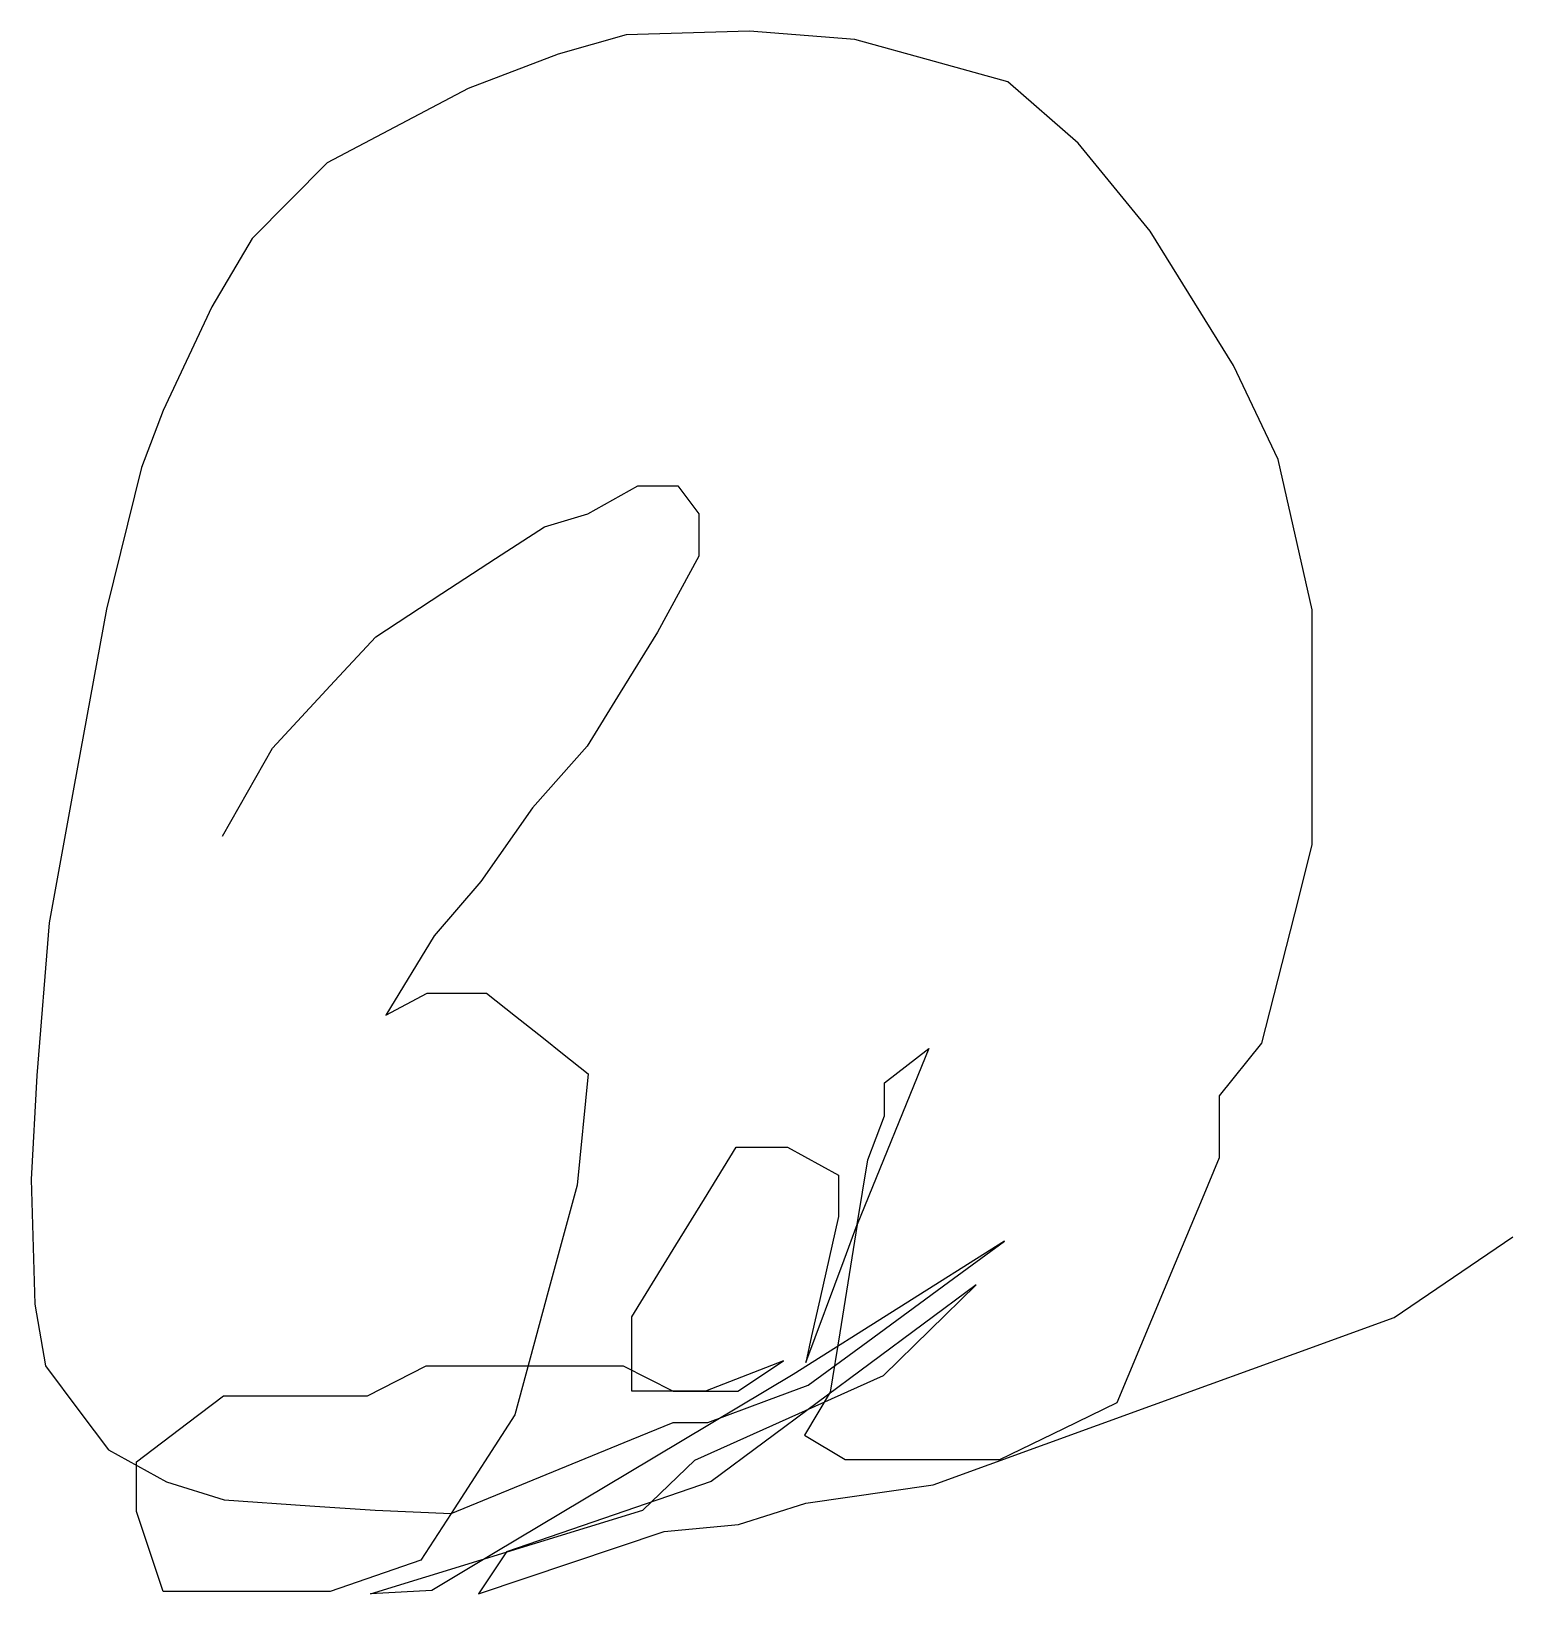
# Model space of a CAD drawing. Header units: millimetres. Extents: x 39200.04 to 39204.89, y 26001.28 to 26006.4.
import ezdxf

# ---------------------------------------------------------------- set-up
doc = ezdxf.new("R2010")
doc.units = ezdxf.units.MM

# ---------------------------------------------------------------- blocks, each defined once
blk = doc.blocks.new('A$C057F1BB6')
for p, q in [((6.494, 17.012), (5.751, 16.801)), ((7.839, 17.051), (6.494, 17.012)), ((8.987, 16.96), (7.839, 17.051)), ((9.856, 16.719), (8.987, 16.96)), ((5.751, 16.801), (4.767, 16.427)), ((10.656, 16.498), (9.856, 16.719)), ((4.767, 16.427), (3.231, 15.614)), ((11.427, 15.831), (10.656, 16.498)), ((12.211, 14.869), (11.427, 15.831)), ((3.231, 15.614), (2.411, 14.789)), ((13.119, 13.403), (12.211, 14.869)), ((2.411, 14.789), (1.971, 14.042)), ((1.971, 14.042), (1.439, 12.912)), ((13.607, 12.377), (13.119, 13.403)), ((1.439, 12.912), (1.202, 12.29)), ((1.202, 12.29), (0.823, 10.745)), ((13.98, 10.738), (13.607, 12.377)), ((6.075, 11.784), (6.618, 12.089)), ((6.618, 12.089), (7.058, 12.089)), ((7.058, 12.089), (7.284, 11.784)), ((5.6, 11.644), (6.075, 11.784)), ((7.284, 11.784), (7.284, 11.321)), ((5.067, 11.296), (5.6, 11.644)), ((4.482, 10.914), (5.067, 11.296)), ((7.284, 11.321), (7.081, 10.948)), ((3.76, 10.443), (4.482, 10.914)), ((7.081, 10.948), (6.834, 10.495)), ((0.823, 10.745), (0.465, 8.801)), ((13.98, 8.172), (13.98, 10.738)), ((3.31, 9.959), (3.76, 10.443)), ((6.834, 10.495), (6.427, 9.834)), ((2.632, 9.229), (3.31, 9.959)), ((6.427, 9.834), (6.067, 9.248)), ((2.088, 8.266), (2.632, 9.229)), ((6.067, 9.248), (5.472, 8.578)), ((0.465, 8.801), (0.197, 7.323)), ((5.472, 8.578), (4.907, 7.774)), ((13.789, 7.419), (13.98, 8.172)), ((4.907, 7.774), (4.397, 7.18)), ((13.652, 6.878), (13.789, 7.419)), ((0.197, 7.323), (0.062, 5.655)), ((4.397, 7.18), (3.87, 6.313)), ((13.431, 6.007), (13.652, 6.878)), ((3.87, 6.313), (4.32, 6.555)), ((4.32, 6.555), (4.671, 6.555)), ((4.671, 6.555), (4.968, 6.555)), ((4.968, 6.555), (5.286, 6.302)), ((5.286, 6.302), (5.589, 6.062)), ((5.589, 6.062), (5.797, 5.897)), ((12.968, 5.435), (13.431, 6.007)), ((5.797, 5.897), (6.079, 5.674)), ((9.796, 5.951), (9.014, 4.03)), ((9.313, 5.574), (9.796, 5.951)), ((0.062, 5.655), (0, 4.52)), ((6.079, 5.674), (5.956, 4.458)), ((9.313, 5.215), (9.313, 5.574)), ((12.968, 4.76), (12.968, 5.435)), ((9.129, 4.736), (9.313, 5.215)), ((7.349, 4.311), (7.694, 4.872)), ((7.694, 4.872), (8.253, 4.872)), ((8.253, 4.872), (8.808, 4.569)), ((9.014, 4.03), (9.129, 4.736)), ((12.782, 4.314), (12.968, 4.76)), ((0, 4.52), (0.038, 3.161)), ((5.956, 4.458), (5.642, 3.298)), ((8.808, 4.569), (8.808, 4.118)), ((7.036, 3.803), (7.349, 4.311)), ((12.488, 3.612), (12.782, 4.314)), ((8.808, 4.118), (8.605, 3.211)), ((9.014, 4.03), (8.823, 2.846)), ((8.871, 3.645), (9.014, 4.03)), ((6.556, 3.023), (7.036, 3.803)), ((10.622, 3.849), (8.314, 2.394)), ((10.011, 3.4), (10.622, 3.849)), ((14.872, 3.014), (16.168, 3.893)), ((8.452, 2.525), (8.871, 3.645)), ((11.851, 2.088), (12.488, 3.612)), ((5.642, 3.298), (5.481, 2.707)), ((10.313, 3.37), (7.419, 1.224)), ((9.128, 2.752), (10.011, 3.4)), ((9.3, 2.38), (10.313, 3.37)), ((0.038, 3.161), (0.154, 2.487)), ((8.605, 3.211), (8.516, 2.813)), ((6.556, 2.212), (6.556, 3.023)), ((13.782, 2.619), (14.872, 3.014)), ((8.516, 2.813), (8.452, 2.525)), ((8.478, 2.275), (9.128, 2.752)), ((8.823, 2.846), (8.718, 2.201)), ((5.481, 2.707), (5.277, 1.953)), ((12.86, 2.285), (13.782, 2.619)), ((0.154, 2.487), (0.531, 1.984)), ((3.67, 2.16), (4.31, 2.486)), ((4.31, 2.486), (4.97, 2.486)), ((4.97, 2.486), (5.824, 2.486)), ((5.824, 2.486), (6.461, 2.486)), ((6.461, 2.486), (7.006, 2.212)), ((8.314, 2.394), (6.507, 1.313)), ((8.208, 2.542), (7.359, 2.212)), ((7.712, 2.212), (8.208, 2.542)), ((7.241, 1.457), (9.3, 2.38)), ((8.027, 2.107), (8.478, 2.275)), ((9.842, 1.19), (12.86, 2.285)), ((1.71, 1.865), (2.099, 2.16)), ((2.099, 2.16), (2.583, 2.16)), ((2.583, 2.16), (3.068, 2.16)), ((3.068, 2.16), (3.67, 2.16)), ((7.359, 2.212), (6.556, 2.212)), ((7.006, 2.212), (7.712, 2.212)), ((7.382, 1.867), (8.027, 2.107)), ((8.718, 2.201), (8.439, 1.729)), ((11.267, 1.804), (11.851, 2.088)), ((0.531, 1.984), (0.843, 1.569)), ((5.277, 1.953), (4.582, 0.876)), ((1.147, 1.439), (1.71, 1.865)), ((6.551, 1.684), (7.005, 1.87)), ((7.005, 1.87), (7.382, 1.867)), ((8.439, 1.729), (8.884, 1.465)), ((10.569, 1.465), (11.267, 1.804)), ((0.843, 1.569), (1.475, 1.22)), ((5.763, 1.361), (6.551, 1.684)), ((1.147, 0.896), (1.147, 1.439)), ((6.674, 0.912), (7.241, 1.457)), ((8.884, 1.465), (9.909, 1.465)), ((9.909, 1.465), (10.569, 1.465)), ((1.475, 1.22), (2.105, 1.023)), ((4.582, 0.876), (5.763, 1.361)), ((6.507, 1.313), (5.064, 0.449)), ((7.419, 1.224), (5.188, 0.456)), ((8.454, 0.99), (9.842, 1.19)), ((1.438, 0.023), (1.147, 0.896)), ((2.105, 1.023), (3.04, 0.96)), ((3.04, 0.96), (3.754, 0.912)), ((3.702, 0), (6.674, 0.912)), ((3.754, 0.912), (4.582, 0.876)), ((4.582, 0.876), (4.253, 0.367)), ((7.72, 0.756), (8.454, 0.99)), ((6.908, 0.679), (7.72, 0.756)), ((4.882, 0), (6.908, 0.679)), ((4.253, 0.367), (3.262, 0.023)), ((5.064, 0.449), (4.373, 0.035)), ((5.188, 0.456), (4.882, 0)), ((2.583, 0.023), (1.438, 0.023)), ((3.262, 0.023), (2.583, 0.023)), ((4.373, 0.035), (3.702, 0))]:
    blk.add_line(p, q)

msp = doc.modelspace()

# ---------------------------------------------------------------- block references
at = {"xscale": 0.3, "yscale": 0.3, "zscale": 0.3}
msp.add_blockref('A$C057F1BB6', (39200.0415, 26001.2824), dxfattribs=at)

doc.saveas('drawing.dxf')
